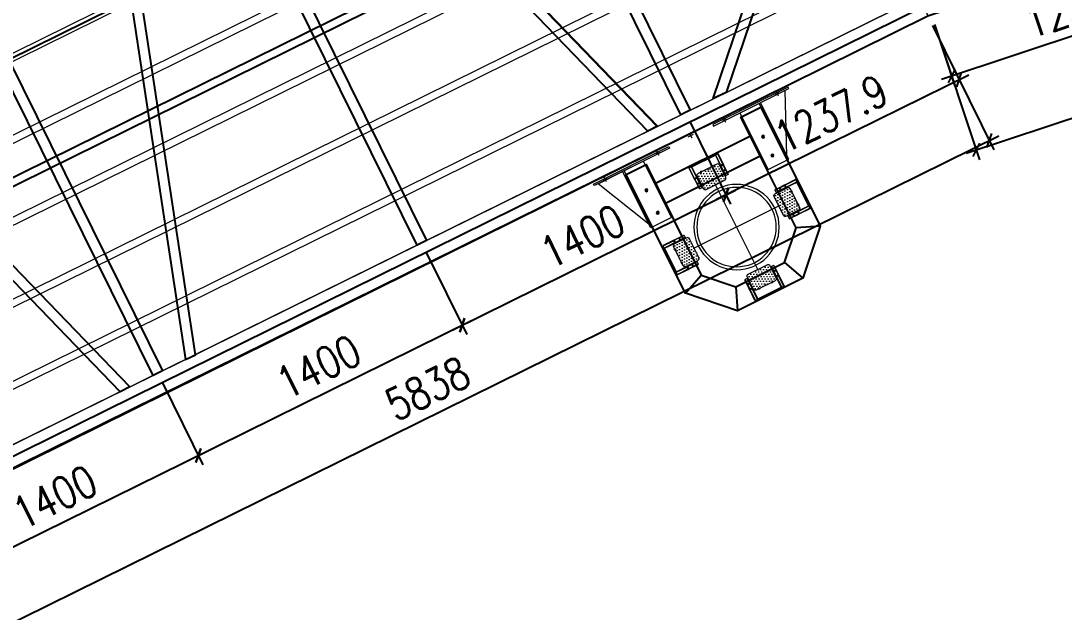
# Model space of a CAD drawing. Extents: x 15372 to 116961, y 24572 to 128109.
# Drawn here: x 33073 to 38036, y 92425 to 95239 of the extents above; entities that cross this region are included whole.
import ezdxf

# ---------------------------------------------------------------- set-up
doc = ezdxf.new("R2010")
doc.units = 0
doc.header["$LTSCALE"] = 1000
doc.header["$MEASUREMENT"] = 0
for name, pattern in [('CENTER', [2, 1.25, -0.25, 0.25, -0.25]), ('DASHED', [0.75, 0.5, -0.25]), ('HIDDEN', [0.375, 0.25, -0.125])]:
    doc.linetypes.add(name, pattern=pattern)
for name, color, linetype in [('主框型材', 4, 'Continuous'), ('卡槽', 242, 'Continuous'), ('标注', 9, 'Continuous'), ('连接端梁', 130, 'Continuous'), ('铝横梁', 220, 'Continuous')]:
    doc.layers.add(name, color=color, linetype=linetype)
for name, color, linetype, lineweight in [('导框型材', 2, 'Continuous', 18), ('虚线', 8, 'Continuous', 0), ('轮子座', 7, 'Continuous', 9), ('铝主梁', 3, 'Continuous', 9), ('铝龙骨', 7, 'Continuous', 9)]:
    doc.layers.add(name, color=color, linetype=linetype, lineweight=lineweight)
doc.styles.add('HZTXT', font='txtw.shx', dxfattribs={"width": 0.8, "bigfont": 'hztxtw.shx'})
doc.dimstyles.new('DIM-50', dxfattribs={"dimscale": 50, "dimtxt": 3, "dimasz": 1, "dimexe": 1, "dimexo": 1, "dimgap": 1, "dimtad": 1, "dimdec": 1, "dimdsep": 46, "dimtxsty": 'HZTXT', "dimblk": 'OBLIQUE', "dimblk1": 'ARCHTICK', "dimblk2": 'OBLIQUE', "dimcen": 0, "dimdle": 1, "dimclrd": 9, "dimclre": 9, "dimclrt": 2, "dimadec": 1, "dimazin": 0, "dimtfac": 1, "dimtdec": 1, "dimtix": 1, "dimtmove": 2, "dimatfit": 3, "dimldrblk": 'OBLIQUE', "dimfxl": 15, "dimtolj": 1, "dimtzin": 0, "dimarcsym": 1})
pattern_1 = [(0, (1212.185, -561.11), (6.35, 12.7), [0, -12.7])]

# ---------------------------------------------------------------- blocks, each defined once
blk = doc.blocks.new('_Oblique')
at = {"color": 0, "linetype": 'ByBlock', "lineweight": -2}
blk.add_line((-0.5, -0.5), (0.5, 0.5), dxfattribs=at)
blk = doc.blocks.new('*D721')
at = {"layer": 'Defpoints', "color": 0, "transparency": 16777216}
for p in [(40173.6, 68346.1), (46011.6, 68346.1), (46011.6, 67685.2)]:
    blk.add_point(p, dxfattribs=at)
at = {"layer": '标注', "color": 9, "lineweight": -2, "transparency": 16777216}
for p, q in [((40173.6, 68296.1), (40173.6, 67635.2)), ((46011.6, 68296.1), (46011.6, 67635.2)), ((40123.6, 67685.2), (46061.6, 67685.2))]:
    blk.add_line(p, q, dxfattribs=at)
at = {"layer": '标注', "color": 9, "lineweight": -2, "transparency": 16777216, "xscale": 50, "yscale": 50, "zscale": 50, "rotation": 180}
blk.add_blockref('_Oblique', (40173.6, 67685.2), dxfattribs=at)
at = {"layer": '标注', "color": 9, "lineweight": -2, "transparency": 16777216, "xscale": 50, "yscale": 50, "zscale": 50}
blk.add_blockref('_Oblique', (46011.6, 67685.2), dxfattribs=at)
at = {"layer": '标注', "color": 2, "transparency": 16777216, "insert": (43092.6, 67810.2), "char_height": 150, "attachment_point": 5, "style": 'HZTXT'}
blk.add_mtext('\\A1;5838', dxfattribs=at)
blk = doc.blocks.new('_ArchTick')
at = {"color": 0, "linetype": 'ByBlock', "const_width": 0.4}
blk.add_lwpolyline([(-0.5, -0.5), (0.5, 0.5)], dxfattribs=at)
blk = doc.blocks.new('*D725')
at = {"layer": 'Defpoints', "color": 0, "transparency": 16777216}
for p in [(44773.8, 68444.1), (46011.6, 68346.1), (44773.8, 68008)]:
    blk.add_point(p, dxfattribs=at)
at = {"layer": '标注', "color": 9, "lineweight": -2, "transparency": 16777216}
for p, q in [((44773.8, 68394.1), (44773.8, 67958)), ((46011.6, 68296.1), (46011.6, 67958)), ((46061.6, 68008), (44723.8, 68008))]:
    blk.add_line(p, q, dxfattribs=at)
at = {"layer": '标注', "color": 9, "lineweight": -2, "transparency": 16777216, "xscale": 50, "yscale": 50, "zscale": 50, "rotation": 180}
blk.add_blockref('_Oblique', (44773.8, 68008), dxfattribs=at)
at = {"layer": '标注', "color": 9, "lineweight": -2, "transparency": 16777216, "xscale": 50, "yscale": 50, "zscale": 50}
blk.add_blockref('_Oblique', (46011.6, 68008), dxfattribs=at)
at = {"layer": '标注', "color": 2, "transparency": 16777216, "insert": (45392.7, 68133), "char_height": 150, "attachment_point": 5, "style": 'HZTXT'}
blk.add_mtext('\\A1;1237.9', dxfattribs=at)
blk = doc.blocks.new('*D726')
at = {"layer": 'Defpoints', "color": 0, "transparency": 16777216}
for p in [(40573.8, 68444.1), (41973.8, 68444.1), (41973.8, 68008)]:
    blk.add_point(p, dxfattribs=at)
at = {"layer": '标注', "color": 9, "lineweight": -2, "transparency": 16777216}
for p, q in [((40573.8, 68394.1), (40573.8, 67958)), ((41973.8, 68394.1), (41973.8, 67958)), ((40523.8, 68008), (42023.8, 68008))]:
    blk.add_line(p, q, dxfattribs=at)
at = {"layer": '标注', "color": 9, "lineweight": -2, "transparency": 16777216, "xscale": 50, "yscale": 50, "zscale": 50, "rotation": 180}
blk.add_blockref('_Oblique', (40573.8, 68008), dxfattribs=at)
at = {"layer": '标注', "color": 9, "lineweight": -2, "transparency": 16777216, "xscale": 50, "yscale": 50, "zscale": 50}
blk.add_blockref('_Oblique', (41973.8, 68008), dxfattribs=at)
at = {"layer": '标注', "color": 2, "transparency": 16777216, "insert": (41273.8, 68133), "char_height": 150, "attachment_point": 5, "style": 'HZTXT'}
blk.add_mtext('\\A1;1400', dxfattribs=at)
blk = doc.blocks.new('*D727')
at = {"layer": 'Defpoints', "color": 0, "transparency": 16777216}
for p in [(41973.8, 68444.1), (43373.8, 68444.1), (43373.8, 68008)]:
    blk.add_point(p, dxfattribs=at)
at = {"layer": '标注', "color": 9, "lineweight": -2, "transparency": 16777216}
for p, q in [((41973.8, 68394.1), (41973.8, 67958)), ((43373.8, 68394.1), (43373.8, 67958)), ((41923.8, 68008), (43423.8, 68008))]:
    blk.add_line(p, q, dxfattribs=at)
at = {"layer": '标注', "color": 9, "lineweight": -2, "transparency": 16777216, "xscale": 50, "yscale": 50, "zscale": 50, "rotation": 180}
blk.add_blockref('_Oblique', (41973.8, 68008), dxfattribs=at)
at = {"layer": '标注', "color": 9, "lineweight": -2, "transparency": 16777216, "xscale": 50, "yscale": 50, "zscale": 50}
blk.add_blockref('_Oblique', (43373.8, 68008), dxfattribs=at)
at = {"layer": '标注', "color": 2, "transparency": 16777216, "insert": (42673.8, 68133), "char_height": 150, "attachment_point": 5, "style": 'HZTXT'}
blk.add_mtext('\\A1;1400', dxfattribs=at)
blk = doc.blocks.new('*D728')
at = {"layer": 'Defpoints', "color": 0, "transparency": 16777216}
for p in [(43373.8, 68444.1), (44773.8, 68444.1), (44773.8, 68008)]:
    blk.add_point(p, dxfattribs=at)
at = {"layer": '标注', "color": 9, "lineweight": -2, "transparency": 16777216}
for p, q in [((43373.8, 68394.1), (43373.8, 67958)), ((44773.8, 68394.1), (44773.8, 67958)), ((43323.8, 68008), (44823.8, 68008))]:
    blk.add_line(p, q, dxfattribs=at)
at = {"layer": '标注', "color": 9, "lineweight": -2, "transparency": 16777216, "xscale": 50, "yscale": 50, "zscale": 50, "rotation": 180}
blk.add_blockref('_Oblique', (43373.8, 68008), dxfattribs=at)
at = {"layer": '标注', "color": 9, "lineweight": -2, "transparency": 16777216, "xscale": 50, "yscale": 50, "zscale": 50}
blk.add_blockref('_Oblique', (44773.8, 68008), dxfattribs=at)
at = {"layer": '标注', "color": 2, "transparency": 16777216, "insert": (44073.8, 68133), "char_height": 150, "attachment_point": 5, "style": 'HZTXT'}
blk.add_mtext('\\A1;1400', dxfattribs=at)
blk = doc.blocks.new('*D705')
at = {"layer": 'Defpoints', "color": 0, "transparency": 16777216}
for p in [(49245.7, 68127.9), (57321.7, 68127.9), (57321.7, 67449.2)]:
    blk.add_point(p, dxfattribs=at)
at = {"layer": '标注', "color": 9, "lineweight": -2, "transparency": 16777216}
for p, q in [((49245.7, 68077.9), (49245.7, 67399.2)), ((57321.7, 68077.9), (57321.7, 67399.2)), ((49195.7, 67449.2), (57371.7, 67449.2))]:
    blk.add_line(p, q, dxfattribs=at)
at = {"layer": '标注', "color": 9, "lineweight": -2, "transparency": 16777216, "xscale": 50, "yscale": 50, "zscale": 50}
for p, rotation in [((49245.7, 67449.2), 180.0003109579486), ((57321.7, 67449.2), 0.0003109579486354188)]:
    blk.add_blockref('_Oblique', p, dxfattribs=dict(at, rotation=rotation))
at = {"layer": '标注', "color": 2, "transparency": 16777216, "insert": (53283.7, 67574.2), "char_height": 150, "attachment_point": 5, "rotation": 0.0003, "style": 'HZTXT'}
blk.add_mtext('\\A1;8076', dxfattribs=at)
blk = doc.blocks.new('*D714')
at = {"layer": 'Defpoints', "color": 0, "transparency": 16777216}
for p in [(50483.7, 68225.9), (49245.7, 68127.9), (49245.7, 67818.6)]:
    blk.add_point(p, dxfattribs=at)
at = {"layer": '标注', "color": 9, "lineweight": -2, "transparency": 16777216}
for p, q in [((50483.7, 68175.9), (50483.7, 67768.6)), ((49245.7, 68077.9), (49245.7, 67768.6)), ((50533.7, 67818.6), (49195.7, 67818.6))]:
    blk.add_line(p, q, dxfattribs=at)
at = {"layer": '标注', "color": 9, "lineweight": -2, "transparency": 16777216, "xscale": 50, "yscale": 50, "zscale": 50, "rotation": 180}
blk.add_blockref('_Oblique', (49245.7, 67818.6), dxfattribs=at)
at = {"layer": '标注', "color": 9, "lineweight": -2, "transparency": 16777216, "xscale": 50, "yscale": 50, "zscale": 50}
blk.add_blockref('_Oblique', (50483.7, 67818.6), dxfattribs=at)
at = {"layer": '标注', "color": 2, "transparency": 16777216, "insert": (49864.7, 67943.6), "char_height": 150, "attachment_point": 5, "style": 'HZTXT'}
blk.add_mtext('\\A1;1238', dxfattribs=at)
blk = doc.blocks.new('*U608')
h = blk.add_hatch()
h.set_pattern_fill('DOTS', color=256, scale=8)
h.set_pattern_definition(pattern_1)
h.paths.add_polyline_path([(64, 50, 0.4142135624), (54, 60), (-11, 60, 0.4142135624), (-21, 50), (-21, -50, 0.4142135624), (-11, -60), (54, -60, 0.4142135624), (64, -50)])
at = {"layer": '导框型材', "color": 0, "linetype": 'Continuous'}
for p, q in [((-64, 63.508929), (-64, 75.5)), ((-64, 75.5), (-63.389317, 75.5)), ((-64, -63.50893), (-64, 63.508929)), ((-7.891644, 75.5), (-63.389317, 75.5)), ((-63.389317, 75.5), (-63.389317, 64.5)), ((-63.389317, 64.5), (-7.891644, 64.5)), ((-62, 77.5), (-6.502327, 77.5)), ((-62, 62.5), (-62, -62.5)), ((-6.502327, 62.5), (-62, 62.5)), ((-2.965328, 75.5), (-7.891644, 75.5)), ((-7.891644, 75.5), (-7.891644, 64.5)), ((-7.891644, 64.5), (-2.965328, 64.5)), ((-6.502327, 77.5), (-1.08338, 77.5)), ((-1.08338, 62.5), (-6.502327, 62.5)), ((47.5, 75.5), (-2.965328, 75.5)), ((-2.965328, 64.5), (-2.965328, 75.5)), ((47.5, 64.5), (-2.965328, 64.5)), ((-1.08338, 77.5), (45.5, 77.5)), ((45.5, 62.5), (-1.08338, 62.5)), ((31, 62.498484), (31, 60)), ((47.5, 64.5), (47.5, 75.5)), ((-64, -63.78066), (-64, -63.500287)), ((-64, -75.5), (-64, -63.78066)), ((-64, -75.5), (-63.389317, -75.5)), ((-63.389317, -64.5), (-63.389317, -75.5)), ((-7.891644, -64.5), (-63.389317, -64.5)), ((-63.389317, -75.5), (-7.891644, -75.5)), ((-62, -62.5), (-6.502327, -62.5)), ((-6.502327, -77.5), (-62, -77.5)), ((-2.965328, -64.5), (-7.891644, -64.5)), ((-7.891644, -75.5), (-7.891644, -64.5)), ((-7.891644, -75.5), (-2.965328, -75.5)), ((-6.502327, -62.5), (-1.08338, -62.5)), ((-1.08338, -77.5), (-6.502327, -77.5)), ((47.5, -64.5), (-2.965328, -64.5)), ((-2.965328, -64.5), (-2.965328, -75.5)), ((47.5, -75.5), (-2.965328, -75.5)), ((-1.08338, -62.5), (45.5, -62.5)), ((45.5, -77.5), (-1.08338, -77.5)), ((31, -60), (31, -62.498484)), ((47.5, -75.5), (47.5, -64.5))]:
    blk.add_line(p, q, dxfattribs=at)
at = {"layer": '导框型材', "color": 1, "linetype": 'CENTER', "ltscale": 0.1}
for p, q in [((18.75, 70), (24.25, 70)), ((21.5, 67.25), (21.5, 72.75)), ((18.75, -70), (24.25, -70)), ((21.5, -72.75), (21.5, -67.25))]:
    blk.add_line(p, q, dxfattribs=at)
at = {"layer": '导框型材', "color": 1, "linetype": 'CENTER', "ltscale": 0.28}
for p, q in [((-18.5, 35), (-14.5, 35)), ((-16.5, 37), (-16.5, 33)), ((-18.5, -35), (-14.5, -35)), ((-16.5, -37), (-16.5, -33))]:
    blk.add_line(p, q, dxfattribs=at)
at = {"layer": '导框型材', "color": 1, "linetype": 'CENTER', "ltscale": 0.404352}
for p, q in [((-18.5, 0), (-14.5, 0)), ((-16.5, -2), (-16.5, 2))]:
    blk.add_line(p, q, dxfattribs=at)
at = {"layer": '导框型材', "color": 0}
blk.add_lwpolyline([(-11, 60), (54, 60, -0.4142135624), (64, 50), (64, -50, -0.4142135624), (54, -60), (-11, -60, -0.4142135624), (-21, -50), (-21, 50, -0.4142135624)], format="xyb", close=True, dxfattribs=at)
for centre in [(21.5, 70), (21.5, -70)]:
    blk.add_circle(centre, 2.5, dxfattribs=at)
at = {"layer": '导框型材', "color": 0, "linetype": 'Continuous', "extrusion": (0, 0, -1)}
for centre, start, end in [((62, 75.5), 0, 90), ((62, 64.5), 270, 0), ((62, -64.5), 0, 90), ((62, -75.5), 270, 0)]:
    blk.add_arc(centre, 2, start, end, dxfattribs=at)
at = {"layer": '导框型材', "color": 0, "linetype": 'Continuous'}
for centre, radius, start, end in [((45.5, 75.5), 2, 0, 90), ((45.5, 64.5), 2, 270, 0), ((-16.5, -35), 7, 130.005200884, 229.994799116), ((45.5, -64.5), 2, 0, 90), ((45.5, -75.5), 2, 270, 0)]:
    blk.add_arc(centre, radius, start, end, dxfattribs=at)
at = {"layer": '导框型材', "color": 0, "linetype": 'Continuous', "extrusion": (1.22461e-16, 0, -1)}
blk.add_arc((16.5, 35), 7, 310.005200884, 49.994799116, dxfattribs=at)
at = {"layer": '导框型材', "color": 0, "linetype": 'Continuous'}
for centre, major_axis, ratio, start_param, end_param in [((-62, 75.5), (0, 2), 0.694658, 0, 1.5707963268), ((-6.502327, 75.5), (0, -2), 0.694658, 3.1415926536, 4.7123889804), ((-6.502327, 64.5), (0, 2), 0.694658, 1.5707963268, 3.1415926536), ((-1.08338, 75.5), (0, -2), 0.940974, 3.1415926536, 4.7123889804), ((-1.08338, 64.5), (0, 2), 0.940974, 1.5707963268, 3.1415926536), ((-62, -75.5), (0, 2), 0.694658, 1.5707963268, 3.1415926536), ((-6.502327, -64.5), (0, 2), 0.694658, 0, 1.5707963268), ((-6.502327, -75.5), (0, 2), 0.694658, 1.5707963268, 3.1415926536), ((-1.08338, -64.5), (0, 2), 0.940974, 0, 1.5707963268), ((-1.08338, -75.5), (0, 2), 0.940974, 1.5707963268, 3.1415926536)]:
    blk.add_ellipse(centre, major_axis=major_axis, ratio=ratio, start_param=start_param, end_param=end_param, dxfattribs=at)
at = {"layer": '导框型材', "color": 0, "linetype": 'Continuous', "extrusion": (0, 0, -1)}
for centre, start_param, end_param in [((-62, 64.5), 0, 1.5707963268), ((-62, -64.5), 1.5707963268, 3.1415926536)]:
    blk.add_ellipse(centre, major_axis=(0, -2), ratio=0.694658, start_param=start_param, end_param=end_param, dxfattribs=at)
blk = doc.blocks.new('*U604')
at = {"layer": '轮子座', "color": 0, "linetype": 'ByBlock', "lineweight": -2, "transparency": 16777216}
blk.add_blockref('*U608', (0, 0), dxfattribs=at)
blk = doc.blocks.new('*U605')
h = blk.add_hatch()
h.set_pattern_fill('DOTS', color=256, scale=8)
h.set_pattern_definition(pattern_1)
h.paths.add_polyline_path([(64, 50, 0.4142135624), (54, 60), (-11, 60, 0.4142135624), (-21, 50), (-21, -50, 0.4142135624), (-11, -60), (54, -60, 0.4142135624), (64, -50)])
at = {"layer": '导框型材', "color": 0, "linetype": 'Continuous'}
for p, q in [((-64, 63.508929), (-64, 75.5)), ((-64, 75.5), (-63.389317, 75.5)), ((-64, -63.50893), (-64, 63.508929)), ((-7.891644, 75.5), (-63.389317, 75.5)), ((-63.389317, 75.5), (-63.389317, 64.5)), ((-63.389317, 64.5), (-7.891644, 64.5)), ((-62, 77.5), (-6.502327, 77.5)), ((-62, 62.5), (-62, -62.5)), ((-6.502327, 62.5), (-62, 62.5)), ((-2.965328, 75.5), (-7.891644, 75.5)), ((-7.891644, 75.5), (-7.891644, 64.5)), ((-7.891644, 64.5), (-2.965328, 64.5)), ((-6.502327, 77.5), (-1.08338, 77.5)), ((-1.08338, 62.5), (-6.502327, 62.5)), ((47.5, 75.5), (-2.965328, 75.5)), ((-2.965328, 64.5), (-2.965328, 75.5)), ((47.5, 64.5), (-2.965328, 64.5)), ((-1.08338, 77.5), (45.5, 77.5)), ((45.5, 62.5), (-1.08338, 62.5)), ((31, 62.498484), (31, 60)), ((47.5, 64.5), (47.5, 75.5)), ((-64, -63.78066), (-64, -63.500287)), ((-64, -75.5), (-64, -63.78066)), ((-64, -75.5), (-63.389317, -75.5)), ((-63.389317, -64.5), (-63.389317, -75.5)), ((-7.891644, -64.5), (-63.389317, -64.5)), ((-63.389317, -75.5), (-7.891644, -75.5)), ((-62, -62.5), (-6.502327, -62.5)), ((-6.502327, -77.5), (-62, -77.5)), ((-2.965328, -64.5), (-7.891644, -64.5)), ((-7.891644, -75.5), (-7.891644, -64.5)), ((-7.891644, -75.5), (-2.965328, -75.5)), ((-6.502327, -62.5), (-1.08338, -62.5)), ((-1.08338, -77.5), (-6.502327, -77.5)), ((47.5, -64.5), (-2.965328, -64.5)), ((-2.965328, -64.5), (-2.965328, -75.5)), ((47.5, -75.5), (-2.965328, -75.5)), ((-1.08338, -62.5), (45.5, -62.5)), ((45.5, -77.5), (-1.08338, -77.5)), ((31, -60), (31, -62.498484)), ((47.5, -75.5), (47.5, -64.5))]:
    blk.add_line(p, q, dxfattribs=at)
at = {"layer": '导框型材', "color": 1, "linetype": 'CENTER', "ltscale": 0.1}
for p, q in [((18.75, 70), (24.25, 70)), ((21.5, 67.25), (21.5, 72.75)), ((18.75, -70), (24.25, -70)), ((21.5, -72.75), (21.5, -67.25))]:
    blk.add_line(p, q, dxfattribs=at)
at = {"layer": '导框型材', "color": 1, "linetype": 'CENTER', "ltscale": 0.28}
for p, q in [((-18.5, 35), (-14.5, 35)), ((-16.5, 37), (-16.5, 33)), ((-18.5, -35), (-14.5, -35)), ((-16.5, -37), (-16.5, -33))]:
    blk.add_line(p, q, dxfattribs=at)
at = {"layer": '导框型材', "color": 1, "linetype": 'CENTER', "ltscale": 0.404352}
for p, q in [((-18.5, 0), (-14.5, 0)), ((-16.5, -2), (-16.5, 2))]:
    blk.add_line(p, q, dxfattribs=at)
at = {"layer": '导框型材', "color": 0}
blk.add_lwpolyline([(-11, 60), (54, 60, -0.4142135624), (64, 50), (64, -50, -0.4142135624), (54, -60), (-11, -60, -0.4142135624), (-21, -50), (-21, 50, -0.4142135624)], format="xyb", close=True, dxfattribs=at)
for centre in [(21.5, 70), (21.5, -70)]:
    blk.add_circle(centre, 2.5, dxfattribs=at)
at = {"layer": '导框型材', "color": 0, "linetype": 'Continuous', "extrusion": (0, 0, -1)}
for centre, start, end in [((62, 75.5), 0, 90), ((62, 64.5), 270, 0), ((62, -64.5), 0, 90), ((62, -75.5), 270, 0)]:
    blk.add_arc(centre, 2, start, end, dxfattribs=at)
at = {"layer": '导框型材', "color": 0, "linetype": 'Continuous'}
for centre, radius, start, end in [((45.5, 75.5), 2, 0, 90), ((45.5, 64.5), 2, 270, 0), ((-16.5, -35), 7, 130.005200884, 229.994799116), ((45.5, -64.5), 2, 0, 90), ((45.5, -75.5), 2, 270, 0)]:
    blk.add_arc(centre, radius, start, end, dxfattribs=at)
at = {"layer": '导框型材', "color": 0, "linetype": 'Continuous', "extrusion": (1.22461e-16, 0, -1)}
blk.add_arc((16.5, 35), 7, 310.005200884, 49.994799116, dxfattribs=at)
at = {"layer": '导框型材', "color": 0, "linetype": 'Continuous'}
for centre, major_axis, ratio, start_param, end_param in [((-62, 75.5), (0, 2), 0.694658, 0, 1.5707963268), ((-6.502327, 75.5), (0, -2), 0.694658, 3.1415926536, 4.7123889804), ((-6.502327, 64.5), (0, 2), 0.694658, 1.5707963268, 3.1415926536), ((-1.08338, 75.5), (0, -2), 0.940974, 3.1415926536, 4.7123889804), ((-1.08338, 64.5), (0, 2), 0.940974, 1.5707963268, 3.1415926536), ((-62, -75.5), (0, 2), 0.694658, 1.5707963268, 3.1415926536), ((-6.502327, -64.5), (0, 2), 0.694658, 0, 1.5707963268), ((-6.502327, -75.5), (0, 2), 0.694658, 1.5707963268, 3.1415926536), ((-1.08338, -64.5), (0, 2), 0.940974, 0, 1.5707963268), ((-1.08338, -75.5), (0, 2), 0.940974, 1.5707963268, 3.1415926536)]:
    blk.add_ellipse(centre, major_axis=major_axis, ratio=ratio, start_param=start_param, end_param=end_param, dxfattribs=at)
at = {"layer": '导框型材', "color": 0, "linetype": 'Continuous', "extrusion": (0, 0, -1)}
for centre, start_param, end_param in [((-62, 64.5), 0, 1.5707963268), ((-62, -64.5), 1.5707963268, 3.1415926536)]:
    blk.add_ellipse(centre, major_axis=(0, -2), ratio=0.694658, start_param=start_param, end_param=end_param, dxfattribs=at)
blk = doc.blocks.new('*U606')
at = {"layer": '轮子座', "color": 0, "linetype": 'ByBlock', "lineweight": -2, "transparency": 16777216}
blk.add_blockref('*U605', (0, 0), dxfattribs=at)
blk = doc.blocks.new('*U607')
h = blk.add_hatch()
h.set_pattern_fill('DOTS', color=256, scale=8)
h.set_pattern_definition(pattern_1)
h.paths.add_polyline_path([(64, 50, 0.4142135624), (54, 60), (-11, 60, 0.4142135624), (-21, 50), (-21, -50, 0.4142135624), (-11, -60), (54, -60, 0.4142135624), (64, -50)])
at = {"layer": '导框型材', "color": 0, "linetype": 'Continuous'}
for p, q in [((-64, 63.508929), (-64, 75.5)), ((-64, 75.5), (-63.389317, 75.5)), ((-64, -63.50893), (-64, 63.508929)), ((-7.891644, 75.5), (-63.389317, 75.5)), ((-63.389317, 75.5), (-63.389317, 64.5)), ((-63.389317, 64.5), (-7.891644, 64.5)), ((-62, 77.5), (-6.502327, 77.5)), ((-62, 62.5), (-62, -62.5)), ((-6.502327, 62.5), (-62, 62.5)), ((-2.965328, 75.5), (-7.891644, 75.5)), ((-7.891644, 75.5), (-7.891644, 64.5)), ((-7.891644, 64.5), (-2.965328, 64.5)), ((-6.502327, 77.5), (-1.08338, 77.5)), ((-1.08338, 62.5), (-6.502327, 62.5)), ((47.5, 75.5), (-2.965328, 75.5)), ((-2.965328, 64.5), (-2.965328, 75.5)), ((47.5, 64.5), (-2.965328, 64.5)), ((-1.08338, 77.5), (45.5, 77.5)), ((45.5, 62.5), (-1.08338, 62.5)), ((31, 62.498484), (31, 60)), ((47.5, 64.5), (47.5, 75.5)), ((-64, -63.78066), (-64, -63.500287)), ((-64, -75.5), (-64, -63.78066)), ((-64, -75.5), (-63.389317, -75.5)), ((-63.389317, -64.5), (-63.389317, -75.5)), ((-7.891644, -64.5), (-63.389317, -64.5)), ((-63.389317, -75.5), (-7.891644, -75.5)), ((-62, -62.5), (-6.502327, -62.5)), ((-6.502327, -77.5), (-62, -77.5)), ((-2.965328, -64.5), (-7.891644, -64.5)), ((-7.891644, -75.5), (-7.891644, -64.5)), ((-7.891644, -75.5), (-2.965328, -75.5)), ((-6.502327, -62.5), (-1.08338, -62.5)), ((-1.08338, -77.5), (-6.502327, -77.5)), ((47.5, -64.5), (-2.965328, -64.5)), ((-2.965328, -64.5), (-2.965328, -75.5)), ((47.5, -75.5), (-2.965328, -75.5)), ((-1.08338, -62.5), (45.5, -62.5)), ((45.5, -77.5), (-1.08338, -77.5)), ((31, -60), (31, -62.498484)), ((47.5, -75.5), (47.5, -64.5))]:
    blk.add_line(p, q, dxfattribs=at)
at = {"layer": '导框型材', "color": 1, "linetype": 'CENTER', "ltscale": 0.1}
for p, q in [((18.75, 70), (24.25, 70)), ((21.5, 67.25), (21.5, 72.75)), ((18.75, -70), (24.25, -70)), ((21.5, -72.75), (21.5, -67.25))]:
    blk.add_line(p, q, dxfattribs=at)
at = {"layer": '导框型材', "color": 1, "linetype": 'CENTER', "ltscale": 0.28}
for p, q in [((-18.5, 35), (-14.5, 35)), ((-16.5, 37), (-16.5, 33)), ((-18.5, -35), (-14.5, -35)), ((-16.5, -37), (-16.5, -33))]:
    blk.add_line(p, q, dxfattribs=at)
at = {"layer": '导框型材', "color": 1, "linetype": 'CENTER', "ltscale": 0.404352}
for p, q in [((-18.5, 0), (-14.5, 0)), ((-16.5, -2), (-16.5, 2))]:
    blk.add_line(p, q, dxfattribs=at)
at = {"layer": '导框型材', "color": 0}
blk.add_lwpolyline([(-11, 60), (54, 60, -0.4142135624), (64, 50), (64, -50, -0.4142135624), (54, -60), (-11, -60, -0.4142135624), (-21, -50), (-21, 50, -0.4142135624)], format="xyb", close=True, dxfattribs=at)
for centre in [(21.5, 70), (21.5, -70)]:
    blk.add_circle(centre, 2.5, dxfattribs=at)
at = {"layer": '导框型材', "color": 0, "linetype": 'Continuous', "extrusion": (0, 0, -1)}
for centre, start, end in [((62, 75.5), 0, 90), ((62, 64.5), 270, 0), ((62, -64.5), 0, 90), ((62, -75.5), 270, 0)]:
    blk.add_arc(centre, 2, start, end, dxfattribs=at)
at = {"layer": '导框型材', "color": 0, "linetype": 'Continuous'}
for centre, radius, start, end in [((45.5, 75.5), 2, 0, 90), ((45.5, 64.5), 2, 270, 0), ((-16.5, -35), 7, 130.005200884, 229.994799116), ((45.5, -64.5), 2, 0, 90), ((45.5, -75.5), 2, 270, 0)]:
    blk.add_arc(centre, radius, start, end, dxfattribs=at)
at = {"layer": '导框型材', "color": 0, "linetype": 'Continuous', "extrusion": (1.22461e-16, 0, -1)}
blk.add_arc((16.5, 35), 7, 310.005200884, 49.994799116, dxfattribs=at)
at = {"layer": '导框型材', "color": 0, "linetype": 'Continuous'}
for centre, major_axis, ratio, start_param, end_param in [((-62, 75.5), (0, 2), 0.694658, 0, 1.5707963268), ((-6.502327, 75.5), (0, -2), 0.694658, 3.1415926536, 4.7123889804), ((-6.502327, 64.5), (0, 2), 0.694658, 1.5707963268, 3.1415926536), ((-1.08338, 75.5), (0, -2), 0.940974, 3.1415926536, 4.7123889804), ((-1.08338, 64.5), (0, 2), 0.940974, 1.5707963268, 3.1415926536), ((-62, -75.5), (0, 2), 0.694658, 1.5707963268, 3.1415926536), ((-6.502327, -64.5), (0, 2), 0.694658, 0, 1.5707963268), ((-6.502327, -75.5), (0, 2), 0.694658, 1.5707963268, 3.1415926536), ((-1.08338, -64.5), (0, 2), 0.940974, 0, 1.5707963268), ((-1.08338, -75.5), (0, 2), 0.940974, 1.5707963268, 3.1415926536)]:
    blk.add_ellipse(centre, major_axis=major_axis, ratio=ratio, start_param=start_param, end_param=end_param, dxfattribs=at)
at = {"layer": '导框型材', "color": 0, "linetype": 'Continuous', "extrusion": (0, 0, -1)}
for centre, start_param, end_param in [((-62, 64.5), 0, 1.5707963268), ((-62, -64.5), 1.5707963268, 3.1415926536)]:
    blk.add_ellipse(centre, major_axis=(0, -2), ratio=0.694658, start_param=start_param, end_param=end_param, dxfattribs=at)
blk = doc.blocks.new('*U610')
at = {"layer": '轮子座', "color": 0, "linetype": 'ByBlock', "lineweight": -2, "transparency": 16777216}
blk.add_blockref('*U607', (0, 0), dxfattribs=at)
blk = doc.blocks.new('*U611')
h = blk.add_hatch()
h.set_pattern_fill('DOTS', color=256, scale=8)
h.set_pattern_definition(pattern_1)
h.paths.add_polyline_path([(64, 50, 0.4142135624), (54, 60), (-11, 60, 0.4142135624), (-21, 50), (-21, -50, 0.4142135624), (-11, -60), (54, -60, 0.4142135624), (64, -50)])
at = {"layer": '导框型材', "color": 0, "linetype": 'Continuous'}
for p, q in [((-64, 63.508929), (-64, 75.5)), ((-64, 75.5), (-63.389317, 75.5)), ((-64, -63.50893), (-64, 63.508929)), ((-7.891644, 75.5), (-63.389317, 75.5)), ((-63.389317, 75.5), (-63.389317, 64.5)), ((-63.389317, 64.5), (-7.891644, 64.5)), ((-62, 77.5), (-6.502327, 77.5)), ((-62, 62.5), (-62, -62.5)), ((-6.502327, 62.5), (-62, 62.5)), ((-2.965328, 75.5), (-7.891644, 75.5)), ((-7.891644, 75.5), (-7.891644, 64.5)), ((-7.891644, 64.5), (-2.965328, 64.5)), ((-6.502327, 77.5), (-1.08338, 77.5)), ((-1.08338, 62.5), (-6.502327, 62.5)), ((47.5, 75.5), (-2.965328, 75.5)), ((-2.965328, 64.5), (-2.965328, 75.5)), ((47.5, 64.5), (-2.965328, 64.5)), ((-1.08338, 77.5), (45.5, 77.5)), ((45.5, 62.5), (-1.08338, 62.5)), ((31, 62.498484), (31, 60)), ((47.5, 64.5), (47.5, 75.5)), ((-64, -63.78066), (-64, -63.500287)), ((-64, -75.5), (-64, -63.78066)), ((-64, -75.5), (-63.389317, -75.5)), ((-63.389317, -64.5), (-63.389317, -75.5)), ((-7.891644, -64.5), (-63.389317, -64.5)), ((-63.389317, -75.5), (-7.891644, -75.5)), ((-62, -62.5), (-6.502327, -62.5)), ((-6.502327, -77.5), (-62, -77.5)), ((-2.965328, -64.5), (-7.891644, -64.5)), ((-7.891644, -75.5), (-7.891644, -64.5)), ((-7.891644, -75.5), (-2.965328, -75.5)), ((-6.502327, -62.5), (-1.08338, -62.5)), ((-1.08338, -77.5), (-6.502327, -77.5)), ((47.5, -64.5), (-2.965328, -64.5)), ((-2.965328, -64.5), (-2.965328, -75.5)), ((47.5, -75.5), (-2.965328, -75.5)), ((-1.08338, -62.5), (45.5, -62.5)), ((45.5, -77.5), (-1.08338, -77.5)), ((31, -60), (31, -62.498484)), ((47.5, -75.5), (47.5, -64.5))]:
    blk.add_line(p, q, dxfattribs=at)
at = {"layer": '导框型材', "color": 1, "linetype": 'CENTER', "ltscale": 0.1}
for p, q in [((18.75, 70), (24.25, 70)), ((21.5, 67.25), (21.5, 72.75)), ((18.75, -70), (24.25, -70)), ((21.5, -72.75), (21.5, -67.25))]:
    blk.add_line(p, q, dxfattribs=at)
at = {"layer": '导框型材', "color": 1, "linetype": 'CENTER', "ltscale": 0.28}
for p, q in [((-18.5, 35), (-14.5, 35)), ((-16.5, 37), (-16.5, 33)), ((-18.5, -35), (-14.5, -35)), ((-16.5, -37), (-16.5, -33))]:
    blk.add_line(p, q, dxfattribs=at)
at = {"layer": '导框型材', "color": 1, "linetype": 'CENTER', "ltscale": 0.404352}
for p, q in [((-18.5, 0), (-14.5, 0)), ((-16.5, -2), (-16.5, 2))]:
    blk.add_line(p, q, dxfattribs=at)
at = {"layer": '导框型材', "color": 0}
blk.add_lwpolyline([(-11, 60), (54, 60, -0.4142135624), (64, 50), (64, -50, -0.4142135624), (54, -60), (-11, -60, -0.4142135624), (-21, -50), (-21, 50, -0.4142135624)], format="xyb", close=True, dxfattribs=at)
for centre in [(21.5, 70), (21.5, -70)]:
    blk.add_circle(centre, 2.5, dxfattribs=at)
at = {"layer": '导框型材', "color": 0, "linetype": 'Continuous', "extrusion": (0, 0, -1)}
for centre, start, end in [((62, 75.5), 0, 90), ((62, 64.5), 270, 0), ((62, -64.5), 0, 90), ((62, -75.5), 270, 0)]:
    blk.add_arc(centre, 2, start, end, dxfattribs=at)
at = {"layer": '导框型材', "color": 0, "linetype": 'Continuous'}
for centre, radius, start, end in [((45.5, 75.5), 2, 0, 90), ((45.5, 64.5), 2, 270, 0), ((-16.5, -35), 7, 130.005200884, 229.994799116), ((45.5, -64.5), 2, 0, 90), ((45.5, -75.5), 2, 270, 0)]:
    blk.add_arc(centre, radius, start, end, dxfattribs=at)
at = {"layer": '导框型材', "color": 0, "linetype": 'Continuous', "extrusion": (1.22461e-16, 0, -1)}
blk.add_arc((16.5, 35), 7, 310.005200884, 49.994799116, dxfattribs=at)
at = {"layer": '导框型材', "color": 0, "linetype": 'Continuous'}
for centre, major_axis, ratio, start_param, end_param in [((-62, 75.5), (0, 2), 0.694658, 0, 1.5707963268), ((-6.502327, 75.5), (0, -2), 0.694658, 3.1415926536, 4.7123889804), ((-6.502327, 64.5), (0, 2), 0.694658, 1.5707963268, 3.1415926536), ((-1.08338, 75.5), (0, -2), 0.940974, 3.1415926536, 4.7123889804), ((-1.08338, 64.5), (0, 2), 0.940974, 1.5707963268, 3.1415926536), ((-62, -75.5), (0, 2), 0.694658, 1.5707963268, 3.1415926536), ((-6.502327, -64.5), (0, 2), 0.694658, 0, 1.5707963268), ((-6.502327, -75.5), (0, 2), 0.694658, 1.5707963268, 3.1415926536), ((-1.08338, -64.5), (0, 2), 0.940974, 0, 1.5707963268), ((-1.08338, -75.5), (0, 2), 0.940974, 1.5707963268, 3.1415926536)]:
    blk.add_ellipse(centre, major_axis=major_axis, ratio=ratio, start_param=start_param, end_param=end_param, dxfattribs=at)
at = {"layer": '导框型材', "color": 0, "linetype": 'Continuous', "extrusion": (0, 0, -1)}
for centre, start_param, end_param in [((-62, 64.5), 0, 1.5707963268), ((-62, -64.5), 1.5707963268, 3.1415926536)]:
    blk.add_ellipse(centre, major_axis=(0, -2), ratio=0.694658, start_param=start_param, end_param=end_param, dxfattribs=at)
blk = doc.blocks.new('*U609')
at = {"layer": '轮子座', "color": 0, "linetype": 'ByBlock', "lineweight": -2, "transparency": 16777216}
blk.add_blockref('*U611', (0, 0), dxfattribs=at)
blk = doc.blocks.new('外抱桩器')
for radius in [203, 189]:
    blk.add_circle((0, 486.5), radius)
at = {"layer": '主框型材'}
for points in [[(-358.5, 660.4), (-358.5, 27.9), (-252.5, 27.9), (-252.5, 615.9), (-129.4, 739), (129.4, 739), (252.5, 615.9), (252.5, 27.9), (358.5, 27.9), (358.5, 659.8), (173.3, 845), (-173.3, 845), (-358.5, 659.8)], [(-129.4, 739), (-173.3, 845)], [(129.4, 739), (173.3, 845)], [(-358.5, 659.8), (-252.5, 615.9)], [(358.5, 659.8), (252.5, 615.9)]]:
    blk.add_lwpolyline(points, dxfattribs=at)
blk.add_lwpolyline([(-252.5, 128), (-252.5, 234), (252.5, 234), (252.5, 128)], close=True, dxfattribs=at)
at = {"layer": '导框型材', "color": 1, "linetype": 'CENTER', "ltscale": 5}
for p, q in [((0, 256.1), (0, 717)), ((229.5, 486.5), (-229.5, 486.5))]:
    blk.add_line(p, q, dxfattribs=at)
at = {"layer": '导框型材', "color": 2, "linetype": 'HIDDEN', "ltscale": 100}
for p, q in [((-359, 8), (-359, 308)), ((359, 8), (359, 308))]:
    blk.add_line(p, q, dxfattribs=at)
at = {"layer": '导框型材', "color": 1, "linetype": 'CENTER', "ltscale": 0.28}
for p, q in [((-312.7, 258), (-297.3, 258)), ((-305, 250.3), (-305, 265.7)), ((312.7, 258), (297.3, 258)), ((305, 250.3), (305, 265.7)), ((312.7, 158), (297.3, 158)), ((305, 150.3), (305, 165.7)), ((-312.7, 138), (-297.3, 138)), ((-305, 130.3), (-305, 145.7))]:
    blk.add_line(p, q, dxfattribs=at)
at = {"layer": '导框型材', "color": 2, "linetype": 'DASHED', "ltscale": 2}
for p, q in [((-517, 0), (-117, 0)), ((517, 0), (117, 0))]:
    blk.add_line(p, q, dxfattribs=at)
at = {"layer": '导框型材', "color": 1, "linetype": 'CENTER', "ltscale": 0.36}
for p, q in [((-464, 8), (-464, 0)), ((-457, 18.1), (-457, -9.9)), ((-450, 8), (-450, 0)), ((-184, 8), (-184, 0)), ((-177, 18.1), (-177, -9.9)), ((-170, 8), (-170, 0)), ((-14, 0), (14, 0)), ((0, 14), (0, -14)), ((170, 8), (170, 0)), ((177, 18.1), (177, -9.9)), ((184, 8), (184, 0)), ((450, 8), (450, 0)), ((457, 18.1), (457, -9.9)), ((464, 8), (464, 0))]:
    blk.add_line(p, q, dxfattribs=at)
at = {"layer": '导框型材', "color": 2}
for points in [[(-257, 8), (-257, 308), (-367, 308), (-367, 8)], [(257, 8), (257, 308), (367, 308), (367, 8)], [(-517, 0), (-117, 0), (-117, 8), (-517, 8)], [(517, 0), (117, 0), (117, 8), (517, 8)]]:
    blk.add_lwpolyline(points, close=True, dxfattribs=at)
for points in [[(-497, 8), (-367, 8), (-367, 288), (-497, 8)], [(497, 8), (367, 8), (367, 288), (497, 8)]]:
    blk.add_lwpolyline(points, dxfattribs=at)
for centre in [(-305, 258), (305, 258), (305, 158), (-305, 138)]:
    blk.add_circle(centre, 7, dxfattribs=at)
at = {"layer": '轮子座', "color": 7, "xscale": -1, "rotation": 90}
blk.add_blockref('*U610', (0, 775.5), dxfattribs=at)
at = {"layer": '轮子座', "color": 7}
blk.add_blockref('*U604', (-289, 486.5), dxfattribs=at)
at = {"layer": '轮子座', "color": 7, "xscale": -1}
blk.add_blockref('*U606', (289, 486.5), dxfattribs=at)
at = {"layer": '轮子座', "color": 7, "rotation": 90}
blk.add_blockref('*U609', (0, 197.5), dxfattribs=at)
blk = doc.blocks.new('M2')
at = {"layer": '卡槽', "color": 22, "ltscale": 5000, "elevation": 0}
blk.add_lwpolyline([(39361.76, 69546.08), (39361.76, 69586.08), (46051.13, 69586.08), (46051.13, 69546.08)], close=True, dxfattribs=at)
at = {"layer": '虚线', "color": 1, "linetype": 'HIDDEN', "ltscale": 300}
blk.add_line((46018.38, 68444.06), (40104.16, 68444.06), dxfattribs=at)
blk.add_line((46018.38, 68444.06), (40104.16, 68444.06), dxfattribs=at)
at = {"layer": '铝主梁', "color": 3}
blk.add_lwpolyline([(46011.63, 68346.08), (40173.58, 68346.06), (40097.08, 68446.06), (46019.07, 68446.06)], close=True, dxfattribs=at)
at = {"layer": '铝横梁', "color": 243}
for points in [[(40775.04, 71748.66), (41826.67, 68444.66), (41774.41, 68444.06), (40722.78, 71748.06)], [(41999.75, 71748.06), (41999.75, 68444.06), (41949.75, 68444.06), (41949.75, 71748.06)], [(43173.12, 71748.66), (42121.49, 68444.66), (42173.75, 68444.06), (43225.38, 71748.06)], [(43399.75, 71748.06), (43399.75, 68444.06), (43349.75, 68444.06), (43349.75, 71748.06)], [(43573.11, 71748.06), (44624.74, 68444.06), (44574.38, 68444.06), (43522.75, 71748.06)], [(43575.14, 71748.66), (44626.77, 68444.66), (44574.5, 68444.06), (43522.87, 71748.06)], [(44799.75, 71748.06), (44799.75, 68444.06), (44749.75, 68444.06), (44749.75, 71748.06)], [(45989.46, 69442.9), (44990.65, 68444.07), (44921.53, 68445.67), (45993.25, 69517.4)]]:
    blk.add_lwpolyline(points, close=True, dxfattribs=at)
at = {"layer": '铝龙骨', "color": 0}
for points in [[(46124.77, 70081.06), (46124.77, 70116.06), (38946.77, 70116.06), (38946.77, 70081.06)], [(46104.77, 69731.06), (46104.77, 69766.06), (39196.77, 69766.06), (39196.77, 69731.06)], [(46074.77, 69381.06), (46074.77, 69416.06), (39446.77, 69416.06), (39446.77, 69381.06)], [(46054.77, 69031.06), (46054.77, 69066.06), (39696.77, 69066.06), (39696.77, 69031.06)], [(46029.77, 68681.06), (46029.77, 68716.06), (39946.77, 68716.06), (39946.77, 68681.06)]]:
    blk.add_lwpolyline(points, close=True, dxfattribs=at)
at = {"layer": '标注'}
for base, p1, p2, picture, middle in [((41973.75, 68007.97), (40573.75, 68444.06), (41973.75, 68444.06), '*D726', (41273.75, 68132.97)), ((43373.75, 68007.97), (41973.75, 68444.06), (43373.75, 68444.06), '*D727', (42673.75, 68132.97)), ((44773.75, 68007.97), (43373.75, 68444.06), (44773.75, 68444.06), '*D728', (44073.75, 68132.97)), ((44773.75, 68007.97), (46011.63, 68346.06), (44773.75, 68444.06), '*D725', (45392.69, 68132.97))]:
    dim = blk.add_linear_dim(base=base, p1=p1, p2=p2, dimstyle='DIM-50', dxfattribs=at)
    dim.commit()
    dim.dimension.update_dxf_attribs({"geometry": picture, "text_midpoint": middle})
dim = blk.add_aligned_dim(p1=(40173.579, 68346.058), p2=(46011.6275, 68346.058), distance=-660.8238, dimstyle='DIM-50', dxfattribs=at)
dim.commit()
dim.dimension.update_dxf_attribs({"geometry": '*D721', "text_midpoint": (43092.6033, 67810.2342)})
blk = doc.blocks.new('M31')
at = {"layer": '标注'}
dim = blk.add_linear_dim(base=(49245.7, 67818.57), p1=(50483.7, 68225.9), p2=(49245.7, 68127.9), dimstyle='DIM-50', dxfattribs=at)
dim.commit()
dim.dimension.update_dxf_attribs({"geometry": '*D714', "text_midpoint": (49864.7, 67943.57)})
dim = blk.add_aligned_dim(p1=(49245.7, 68127.9), p2=(57321.7, 68127.94), distance=-678.72, dimstyle='DIM-50', dxfattribs=at)
dim.commit()
dim.dimension.update_dxf_attribs({"geometry": '*D705', "text_midpoint": (53283.71, 67574.2)})

msp = doc.modelspace()

# ---------------------------------------------------------------- linework, layer by layer
at = {"layer": '连接端梁', "color": 0, "elevation": 29521}
for points in [[(32565.04, 88827.31), (32094.71, 92703.36), (37376.89, 95312.91), (44987.75, 97846.13), (45058.09, 97869.54), (52940.73, 99335.03), (53013.62, 99348.58), (61096.76, 99723.29), (69081.15, 98993.18), (69154.59, 98986.46), (76963.97, 97168.86), (77035.76, 97152.15), (84522.31, 94281.3), (84586.64, 94256.63), (89911.61, 91321.86), (89564.8, 87513.92)], [(32631.24, 88696.84), (32149.4, 92667.71), (37387.62, 95262.44), (45074.64, 97821.71), (53023.46, 99298.93), (61099.71, 99672.71), (69150.96, 98935.97), (77025.25, 97102.63), (84573.92, 94207.29), (89858.61, 91288.06), (89495.49, 87304.59)], [(36632.54, 96842.41), (30382.64, 93753.7)]]:
    msp.add_lwpolyline(points, dxfattribs=at)

# ---------------------------------------------------------------- block references
for name, p, rotation in [('M31', (12194.28, 15075.07, 29521), 18.4103530422618), ('M2', (26407.61, 13606.5, 29521), 26.29061234544062)]:
    msp.add_blockref(name, p, dxfattribs=dict(rotation=rotation))
at = {"layer": '导框型材', "xscale": -1, "rotation": 206.5228848791768}
msp.add_blockref('外抱桩器', (36260.47, 94692.9, 29521), dxfattribs=at)

doc.saveas('drawing.dxf')
